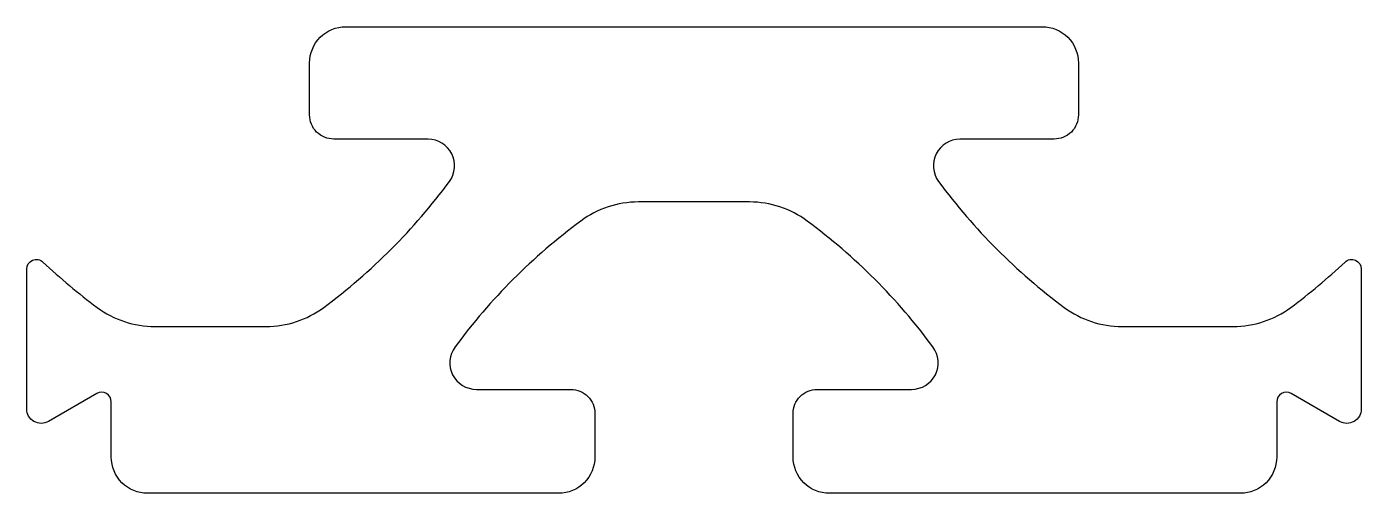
# Model space of a CAD drawing. Header units: millimetres. Extents: x -27.6 to 27.6, y -19.3 to 0.
import ezdxf

# ---------------------------------------------------------------- set-up
doc = ezdxf.new("R2010")
doc.units = ezdxf.units.MM
doc.layers.get('0').update_dxf_attribs({"linetype": 'CONTINUOUS'})

msp = doc.modelspace()

# ---------------------------------------------------------------- linework, layer by layer
msp.add_lwpolyline([(-26.926, -9.736, 0.029265), (-24.684, -11.612, 0.160958), (-22.3, -12.4), (-17.7, -12.4, 0.160958), (-15.316, -11.612, 0.074005), (-10.116, -6.404, 0.615776), (-11, -4.65), (-14.9, -4.65, -0.414214), (-15.9, -3.65), (-15.9, -1.5, -0.414214), (-14.4, 0), (14.4, 0, -0.414214), (15.9, -1.5), (15.9, -3.65, -0.414214), (14.9, -4.65), (11, -4.65, 0.615776), (10.116, -6.404, 0.074005), (15.316, -11.612, 0.160958), (17.7, -12.4), (22.3, -12.4, 0.160958), (24.684, -11.612, 0.029265), (26.926, -9.736, -0.657379), (27.6, -10.027), (27.6, -15.808, -0.57735), (26.7, -16.328), (24.7, -15.173, 0.57735), (24.1, -15.52), (24.1, -17.8, -0.414214), (22.6, -19.3), (5.6, -19.3, -0.414214), (4.1, -17.8), (4.1, -16, -0.414214), (5.1, -15), (9, -15, 0.615776), (9.884, -13.246, 0.074005), (4.684, -8.038, 0.160958), (2.3, -7.25), (-2.3, -7.25, 0.160958), (-4.684, -8.038, 0.074005), (-9.884, -13.246, 0.615776), (-9, -15), (-5.1, -15, -0.414214), (-4.1, -16), (-4.1, -17.8, -0.414214), (-5.6, -19.3), (-22.6, -19.3, -0.414214), (-24.1, -17.8), (-24.1, -15.52, 0.57735), (-24.7, -15.173), (-26.7, -16.328, -0.57735), (-27.6, -15.808), (-27.6, -10.027, -0.657379)], format="xyb", close=True)
msp.add_lwpolyline([(-26.926, -9.736, 0.029265), (-24.684, -11.612, 0.160958), (-22.3, -12.4), (-17.7, -12.4, 0.160958), (-15.316, -11.612, 0.074005), (-10.116, -6.404, 0.615776), (-11, -4.65), (-14.9, -4.65, -0.414214), (-15.9, -3.65), (-15.9, -1.5, -0.414214), (-14.4, 0), (14.4, 0, -0.414214), (15.9, -1.5), (15.9, -3.65, -0.414214), (14.9, -4.65), (11, -4.65, 0.615776), (10.116, -6.404, 0.074005), (15.316, -11.612, 0.160958), (17.7, -12.4), (22.3, -12.4, 0.160958), (24.684, -11.612, 0.029265), (26.926, -9.736, -0.657379), (27.6, -10.027), (27.6, -15.808, -0.57735), (26.7, -16.328), (24.7, -15.173, 0.57735), (24.1, -15.52), (24.1, -17.8, -0.414214), (22.6, -19.3), (5.6, -19.3, -0.414214), (4.1, -17.8), (4.1, -16, -0.414214), (5.1, -15), (9, -15, 0.615776), (9.884, -13.246, 0.074005), (4.684, -8.038, 0.160958), (2.3, -7.25), (-2.3, -7.25, 0.160958), (-4.684, -8.038, 0.074005), (-9.884, -13.246, 0.615776), (-9, -15), (-5.1, -15, -0.414214), (-4.1, -16), (-4.1, -17.8, -0.414214), (-5.6, -19.3), (-22.6, -19.3, -0.414214), (-24.1, -17.8), (-24.1, -15.52, 0.57735), (-24.7, -15.173), (-26.7, -16.328, -0.57735), (-27.6, -15.808), (-27.6, -10.027, -0.657379)], format="xyb", close=True)

doc.saveas('drawing.dxf')
